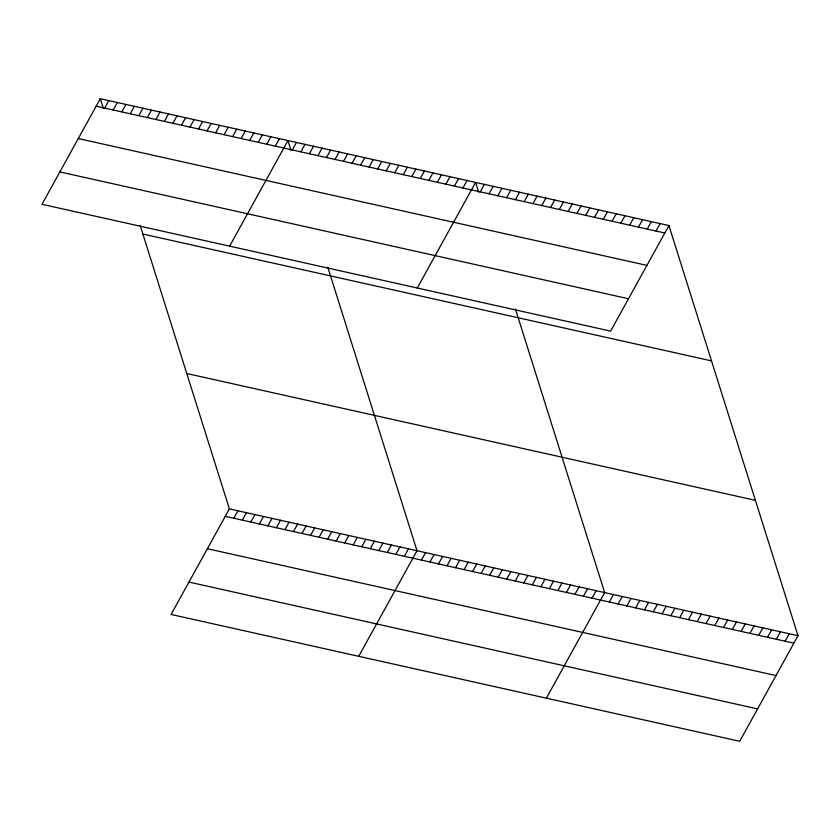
<?xml version="1.0" encoding="UTF-8"?>
<svg xmlns="http://www.w3.org/2000/svg" width="840" height="840" viewBox="0 0 840 840"><rect width="100%" height="100%" fill="white"/><g stroke="black" fill="none" stroke-linecap="round" stroke-linejoin="round"><path stroke-width="1.26" d="M100.296 98.711L42 204.298L610.627 331.128L668.924 225.54L100.296 98.711L103.394 108.549M104.695 108.077L108.822 100.611M113.232 109.977L117.348 102.511M121.758 111.877L125.885 104.412M130.284 113.778L134.41 106.312M138.821 115.678L142.936 108.213M147.347 117.59L151.473 110.124M155.873 119.49L159.999 112.025M164.409 121.391L168.525 113.925M172.935 123.291L177.061 115.826M181.461 125.192L185.588 117.726M189.998 127.103L194.114 119.637M198.524 129.003L202.65 121.538M207.049 130.904L211.176 123.438M215.586 132.804L219.702 125.339M224.112 134.704L228.239 127.239M232.638 136.616L236.765 129.15M241.174 138.516L245.291 131.05M249.701 140.416L253.827 132.951M258.227 142.317L262.353 134.852M266.763 144.218L270.879 136.752M275.289 146.118L279.416 138.653M229.646 246.152L287.942 140.564L291.039 150.402M292.352 149.929L296.468 142.464M300.877 151.83L305.004 144.365M309.404 153.731L313.53 146.265M317.94 155.631L322.056 148.166M326.466 157.542L330.582 150.077M334.992 159.442L339.119 151.977M343.529 161.343L347.644 153.878M352.055 163.244L356.171 155.778M360.581 165.144L364.707 157.678M369.117 167.055L373.233 159.579M377.643 168.956L381.759 161.49M386.169 170.856L390.296 163.391M394.706 172.757L398.822 165.291M403.231 174.657L407.348 167.191M411.757 176.558L415.884 169.092M140.175 225.446L229.373 508.872L171.077 614.46L739.704 741.29L798 635.702L668.924 225.54M420.294 178.469L424.41 171.003M233.783 518.238L237.899 510.773M428.82 180.369L432.936 172.904M242.309 520.139L246.424 512.673M437.346 182.27L441.473 174.804M250.834 522.039L254.961 514.573M445.882 184.17L449.999 176.704M259.371 523.94L263.487 516.474M454.409 186.071L458.524 178.605M267.897 525.851L272.013 518.385M462.935 187.982L467.061 180.516M276.423 527.751L280.55 520.285M417.291 288.005L475.587 182.416L478.685 192.255M284.959 529.652L289.076 522.186M480.26 191.835L484.376 184.37M293.486 531.552L297.602 524.087M489.038 193.798L493.164 186.333M302.012 533.452L306.138 525.987M497.826 195.762L501.953 188.297M310.548 535.364L314.664 527.898M319.074 537.264L323.19 529.798M506.615 197.715L510.741 190.25M327.6 539.165L331.727 531.699M515.403 199.678L519.53 192.213M336.137 541.065L340.253 533.6M524.192 201.642L528.318 194.177M344.663 542.966L348.779 535.5M532.98 203.595L537.106 196.13M353.189 544.866L357.315 537.401M541.769 205.559L545.895 198.093M361.715 546.777L365.841 539.312M550.557 207.522L554.683 200.056M370.251 548.678L374.367 541.212M559.346 209.486L563.472 202.01M378.777 550.578L382.904 543.113M568.134 211.439L572.25 203.973M387.303 552.478L391.43 545.013M576.923 213.402L581.038 205.936M395.84 554.379L399.956 546.913M585.711 215.366L589.827 207.9M404.366 556.29L408.492 548.825M594.5 217.319L598.615 209.853M358.722 656.313L417.018 550.725L327.82 267.298M603.288 219.282L607.404 211.816M421.428 560.091L425.544 552.625M612.077 221.246L616.192 213.78M429.954 561.992L434.081 554.526M620.865 223.198L624.981 215.733M438.48 563.892L442.606 556.426M629.654 225.162L633.77 217.697M447.017 565.803L451.132 558.337M638.442 227.126L642.558 219.66M455.543 567.703L459.669 560.238M647.22 229.078L651.347 221.613M464.069 569.604L468.195 562.139M656.009 231.042L660.135 223.577M472.605 571.505L476.721 564.039M481.131 573.405L485.257 565.94M489.657 575.305L493.784 567.84M498.194 577.216L502.31 569.751M506.719 579.117L510.846 571.651M515.245 581.018L519.372 573.552M523.782 582.918L527.898 575.452M532.308 584.819L536.434 577.353M540.834 586.73L544.961 579.264M549.371 588.63L553.486 581.165M557.897 590.53L562.023 583.065M566.423 592.431L570.549 584.966M574.959 594.332L579.075 586.866M583.485 596.243L587.611 588.767M592.011 598.143L596.138 590.678M546.378 698.177L604.663 592.578L515.476 309.151M609.336 602.007L613.452 594.542M618.125 603.96L622.24 596.495M626.913 605.924L631.029 598.458M635.691 607.887L639.817 600.422M644.48 609.84L648.606 602.375M653.268 611.803L657.395 604.338M662.057 613.767L666.183 606.301M670.845 615.72L674.972 608.255M679.634 617.683L683.76 610.218M688.422 619.647L692.549 612.182M697.211 621.6L701.337 614.135M705.999 623.563L710.125 616.098M714.788 625.527L718.904 618.062M723.576 627.48L727.692 620.014M732.365 629.444L736.481 621.978M741.153 631.407L745.269 623.942M749.942 633.36L754.058 625.895M758.73 635.324L762.846 627.858M767.519 637.287L771.635 629.822M776.307 639.24L780.423 631.775M785.096 641.203L789.212 633.738M96.17 106.176L664.797 233.006M78.298 138.558L646.926 265.387M59.882 171.916L628.509 298.746M142.884 234.055L711.522 360.885M186.774 373.517L755.401 500.346M229.373 508.872L798 635.702M225.246 516.337L793.874 643.167M207.375 548.72L776.002 675.549M188.958 582.078L757.586 708.908"/></g></svg>
